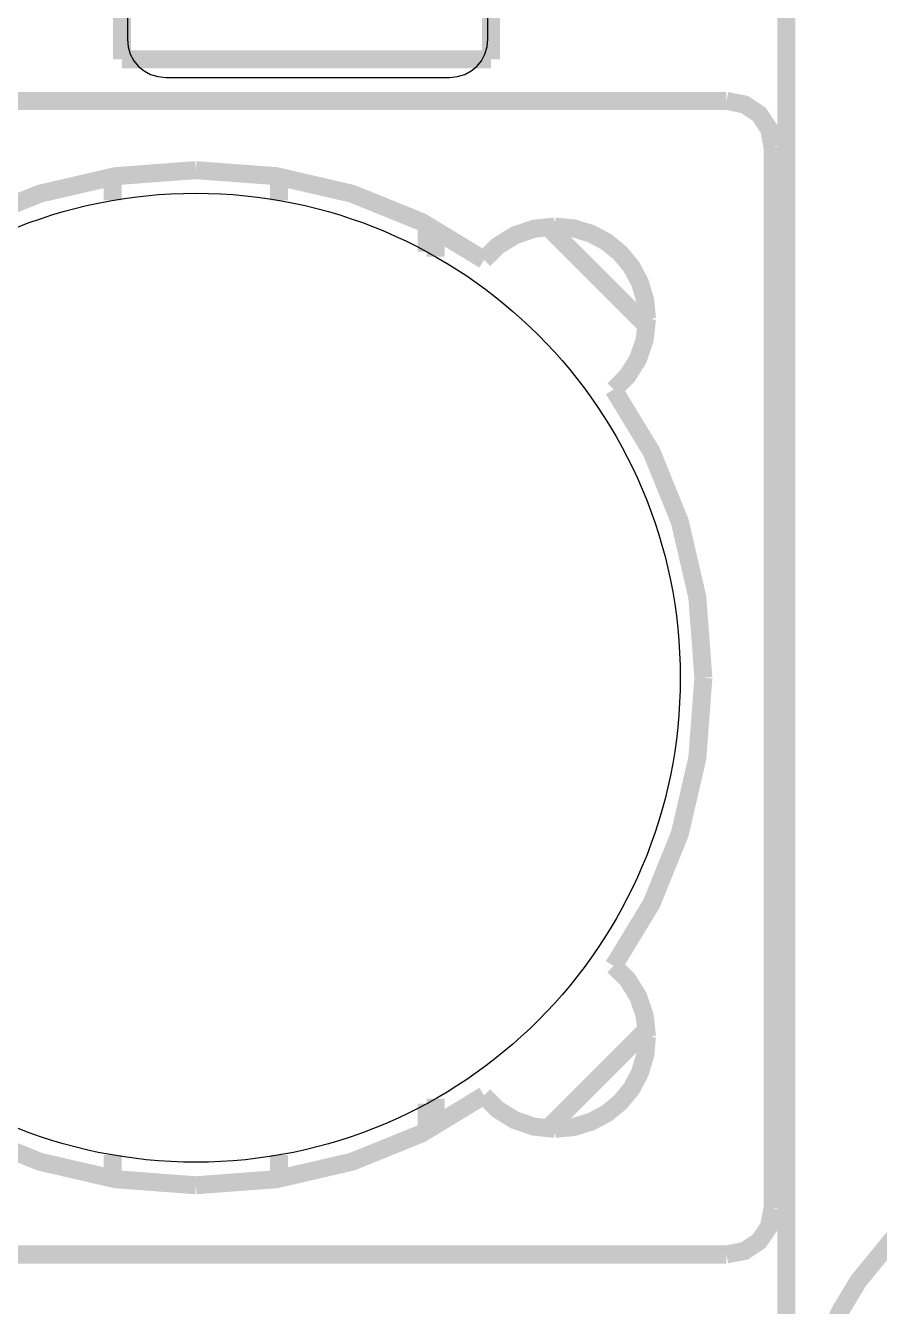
# Model space of a CAD drawing. Header units: millimetres. Extents: x 123.5 to 144.3, y 105.4 to 121.6.
# Drawn here: x 129.799 to 130.424, y 114.152 to 115.089 of the extents above; entities that cross this region are included whole.
import ezdxf

# ---------------------------------------------------------------- set-up
doc = ezdxf.new("R2010")
doc.units = ezdxf.units.MM
doc.layers.add('DESC', color=250, linetype='Continuous')

# ---------------------------------------------------------------- blocks, each defined once
blk = doc.blocks.new('muflai2c')
at = {"const_width": 0.008}
for points in [[(147.74408, 111.60714), (147.74408, 111.85281)], [(147.90786, 111.60714), (147.90786, 111.85281), (147.74408, 111.85281)], [(147.74408, 111.60714), (147.74408, 111.85281)], [(147.90786, 111.60714), (147.90786, 111.85281), (147.74408, 111.85281)], [(147.74408, 111.60714), (147.74408, 111.85281)], [(147.90786, 111.60714), (147.90786, 111.85281), (147.74408, 111.85281)], [(148.03889, 111.82415), (148.03889, 110.39108)], [(148.03889, 111.82415), (148.03889, 110.39108)], [(148.03889, 111.82415), (148.03889, 110.39108)], [(147.90786, 111.60714), (147.74408, 111.60714)], [(147.90786, 111.60714), (147.74408, 111.60714)], [(147.90786, 111.60714), (147.74408, 111.60714)], [(148.01227, 111.58872), (147.54141, 111.58872)], [(148.01227, 111.58872), (147.54141, 111.58872)], [(148.01227, 111.58872), (147.54141, 111.58872)], [(148.01227, 111.58872), (148.02033, 111.58714), (148.02683, 111.5828), (148.03117, 111.5763), (148.03275, 111.56824)], [(148.01227, 111.58872), (148.02033, 111.58714), (148.02683, 111.5828), (148.03117, 111.5763), (148.03275, 111.56824)], [(148.01227, 111.58872), (148.02033, 111.58714), (148.02683, 111.5828), (148.03117, 111.5763), (148.03275, 111.56824)], [(148.03275, 111.09738), (148.03275, 111.56824)], [(148.03275, 111.09738), (148.03275, 111.56824)], [(148.03275, 111.09738), (148.03275, 111.56824)], [(147.77684, 111.55801), (147.74119, 111.55534), (147.70763, 111.54757), (147.67671, 111.53506), (147.64896, 111.51818)], [(147.77684, 111.55801), (147.74119, 111.55534), (147.70763, 111.54757), (147.67671, 111.53506), (147.64896, 111.51818)], [(147.77684, 111.55801), (147.74119, 111.55534), (147.70763, 111.54757), (147.67671, 111.53506), (147.64896, 111.51818)], [(147.77684, 111.55801), (147.81249, 111.55534), (147.84605, 111.54757), (147.87697, 111.53506), (147.90472, 111.51818)], [(147.77684, 111.55801), (147.81249, 111.55534), (147.84605, 111.54757), (147.87697, 111.53506), (147.90472, 111.51818)], [(147.77684, 111.55801), (147.81249, 111.55534), (147.84605, 111.54757), (147.87697, 111.53506), (147.90472, 111.51818)], [(147.73999, 111.55497), (147.73999, 111.54459)], [(147.73999, 111.55497), (147.73999, 111.54459)], [(147.73999, 111.55497), (147.73999, 111.54459)], [(147.81369, 111.54459), (147.81369, 111.55497)], [(147.81369, 111.54459), (147.81369, 111.55497)], [(147.81369, 111.54459), (147.81369, 111.55497)], [(147.8792, 111.52183), (147.8792, 111.5334)], [(147.8792, 111.52183), (147.8792, 111.5334)], [(147.8792, 111.52183), (147.8792, 111.5334)], [(147.8833, 111.51956), (147.8833, 111.53126)], [(147.8833, 111.51956), (147.8833, 111.53126)], [(147.8833, 111.51956), (147.8833, 111.53126)], [(147.93608, 111.53299), (147.92678, 111.53198), (147.91829, 111.52906), (147.91083, 111.52442), (147.90462, 111.51826)], [(147.93608, 111.53299), (147.92678, 111.53198), (147.91829, 111.52906), (147.91083, 111.52442), (147.90462, 111.51826)], [(147.93608, 111.53299), (147.92678, 111.53198), (147.91829, 111.52906), (147.91083, 111.52442), (147.90462, 111.51826)], [(147.93299, 111.53288), (147.97691, 111.48896)], [(147.93299, 111.53288), (147.97691, 111.48896)], [(147.93299, 111.53288), (147.97691, 111.48896)], [(147.93608, 111.53299), (147.94445, 111.53218), (147.95219, 111.52983), (147.95916, 111.52611), (147.96519, 111.52116), (147.97014, 111.51512), (147.97386, 111.50816), (147.97621, 111.50042), (147.97702, 111.49205)], [(147.93608, 111.53299), (147.94445, 111.53218), (147.95219, 111.52983), (147.95916, 111.52611), (147.96519, 111.52116), (147.97014, 111.51512), (147.97386, 111.50816), (147.97621, 111.50042), (147.97702, 111.49205)], [(147.93608, 111.53299), (147.94445, 111.53218), (147.95219, 111.52983), (147.95916, 111.52611), (147.96519, 111.52116), (147.97014, 111.51512), (147.97386, 111.50816), (147.97621, 111.50042), (147.97702, 111.49205)], [(147.96229, 111.46059), (147.96846, 111.4668), (147.97309, 111.47426), (147.97601, 111.48275), (147.97702, 111.49205)], [(147.96229, 111.46059), (147.96846, 111.4668), (147.97309, 111.47426), (147.97601, 111.48275), (147.97702, 111.49205)], [(147.96229, 111.46059), (147.96846, 111.4668), (147.97309, 111.47426), (147.97601, 111.48275), (147.97702, 111.49205)], [(147.96221, 111.46069), (147.97909, 111.43294), (147.9916, 111.40202), (147.99937, 111.36846), (148.00204, 111.33281)], [(147.96221, 111.46069), (147.97909, 111.43294), (147.9916, 111.40202), (147.99937, 111.36846), (148.00204, 111.33281)], [(147.96221, 111.46069), (147.97909, 111.43294), (147.9916, 111.40202), (147.99937, 111.36846), (148.00204, 111.33281)], [(147.96221, 111.20493), (147.97909, 111.23268), (147.9916, 111.2636), (147.99937, 111.29716), (148.00204, 111.33281)], [(147.96221, 111.20493), (147.97909, 111.23268), (147.9916, 111.2636), (147.99937, 111.29716), (148.00204, 111.33281)], [(147.96221, 111.20493), (147.97909, 111.23268), (147.9916, 111.2636), (147.99937, 111.29716), (148.00204, 111.33281)], [(147.96229, 111.20503), (147.96846, 111.19882), (147.97309, 111.19136), (147.97601, 111.18287), (147.97702, 111.17357)], [(147.96229, 111.20503), (147.96846, 111.19882), (147.97309, 111.19136), (147.97601, 111.18287), (147.97702, 111.17357)], [(147.96229, 111.20503), (147.96846, 111.19882), (147.97309, 111.19136), (147.97601, 111.18287), (147.97702, 111.17357)], [(147.97691, 111.17666), (147.93299, 111.13274)], [(147.97691, 111.17666), (147.93299, 111.13274)], [(147.97691, 111.17666), (147.93299, 111.13274)], [(147.93608, 111.13263), (147.94445, 111.13344), (147.95219, 111.13579), (147.95916, 111.13951), (147.96519, 111.14446), (147.97014, 111.1505), (147.97386, 111.15746), (147.97621, 111.1652), (147.97702, 111.17357)], [(147.93608, 111.13263), (147.94445, 111.13344), (147.95219, 111.13579), (147.95916, 111.13951), (147.96519, 111.14446), (147.97014, 111.1505), (147.97386, 111.15746), (147.97621, 111.1652), (147.97702, 111.17357)], [(147.93608, 111.13263), (147.94445, 111.13344), (147.95219, 111.13579), (147.95916, 111.13951), (147.96519, 111.14446), (147.97014, 111.1505), (147.97386, 111.15746), (147.97621, 111.1652), (147.97702, 111.17357)], [(147.77684, 111.10761), (147.74119, 111.11028), (147.70763, 111.11805), (147.67671, 111.13056), (147.64896, 111.14744)], [(147.77684, 111.10761), (147.74119, 111.11028), (147.70763, 111.11805), (147.67671, 111.13056), (147.64896, 111.14744)], [(147.77684, 111.10761), (147.74119, 111.11028), (147.70763, 111.11805), (147.67671, 111.13056), (147.64896, 111.14744)], [(147.77684, 111.10761), (147.81249, 111.11028), (147.84605, 111.11805), (147.87697, 111.13056), (147.90472, 111.14744)], [(147.77684, 111.10761), (147.81249, 111.11028), (147.84605, 111.11805), (147.87697, 111.13056), (147.90472, 111.14744)], [(147.77684, 111.10761), (147.81249, 111.11028), (147.84605, 111.11805), (147.87697, 111.13056), (147.90472, 111.14744)], [(147.93608, 111.13263), (147.92678, 111.13364), (147.91829, 111.13656), (147.91083, 111.14119), (147.90462, 111.14736)], [(147.93608, 111.13263), (147.92678, 111.13364), (147.91829, 111.13656), (147.91083, 111.14119), (147.90462, 111.14736)], [(147.93608, 111.13263), (147.92678, 111.13364), (147.91829, 111.13656), (147.91083, 111.14119), (147.90462, 111.14736)], [(147.8792, 111.13222), (147.8792, 111.14379)], [(147.8792, 111.13222), (147.8792, 111.14379)], [(147.8792, 111.13222), (147.8792, 111.14379)], [(147.8833, 111.13436), (147.8833, 111.14606)], [(147.8833, 111.13436), (147.8833, 111.14606)], [(147.8833, 111.13436), (147.8833, 111.14606)], [(148.04391, 110.97496), (148.04472, 110.99159), (148.04709, 111.00767), (148.05096, 111.02315), (148.05625, 111.03793), (148.06289, 111.05195), (148.07081, 111.06513), (148.09016, 111.08871), (148.11373, 111.10806), (148.12692, 111.11598), (148.14094, 111.12262), (148.15572, 111.12791), (148.1712, 111.13178), (148.18728, 111.13415), (148.20391, 111.13496)], [(148.04391, 110.97496), (148.04472, 110.99159), (148.04709, 111.00767), (148.05096, 111.02315), (148.05625, 111.03793), (148.06289, 111.05195), (148.07081, 111.06513), (148.09016, 111.08871), (148.11373, 111.10806), (148.12692, 111.11598), (148.14094, 111.12262), (148.15572, 111.12791), (148.1712, 111.13178), (148.18728, 111.13415), (148.20391, 111.13496)], [(148.04391, 110.97496), (148.04472, 110.99159), (148.04709, 111.00767), (148.05096, 111.02315), (148.05625, 111.03793), (148.06289, 111.05195), (148.07081, 111.06513), (148.09016, 111.08871), (148.11373, 111.10806), (148.12692, 111.11598), (148.14094, 111.12262), (148.15572, 111.12791), (148.1712, 111.13178), (148.18728, 111.13415), (148.20391, 111.13496)], [(147.73999, 111.12103), (147.73999, 111.11065)], [(147.73999, 111.12103), (147.73999, 111.11065)], [(147.73999, 111.12103), (147.73999, 111.11065)], [(147.81369, 111.11065), (147.81369, 111.12103)], [(147.81369, 111.11065), (147.81369, 111.12103)], [(147.81369, 111.11065), (147.81369, 111.12103)], [(148.01227, 111.0769), (148.02033, 111.07848), (148.02683, 111.08282), (148.03117, 111.08932), (148.03275, 111.09738)], [(148.01227, 111.0769), (148.02033, 111.07848), (148.02683, 111.08282), (148.03117, 111.08932), (148.03275, 111.09738)], [(148.01227, 111.0769), (148.02033, 111.07848), (148.02683, 111.08282), (148.03117, 111.08932), (148.03275, 111.09738)], [(147.54141, 111.0769), (148.01227, 111.0769)], [(147.54141, 111.0769), (148.01227, 111.0769)], [(147.54141, 111.0769), (148.01227, 111.0769)]]:
    blk.add_lwpolyline(points, dxfattribs=at)
blk.add_lwpolyline([(147.74645, 111.83215), (147.74645, 111.61615), (147.74678, 111.61267), (147.74776, 111.60946), (147.7493, 111.60657), (147.75136, 111.60406), (147.75387, 111.60201), (147.75676, 111.60046), (147.75997, 111.59949), (147.76345, 111.59915), (147.88945, 111.59915), (147.89292, 111.59949), (147.89614, 111.60046), (147.89903, 111.60201), (147.90153, 111.60406), (147.90359, 111.60657), (147.90514, 111.60946), (147.90611, 111.61267), (147.90645, 111.61615), (147.90645, 111.61615), (147.90645, 111.83215)])
blk.add_circle((147.77684, 111.33281), 0.21496)
blk.add_circle((147.77684, 111.33281), 0.21496)
blk.add_circle((147.77684, 111.33281), 0.21496)

msp = doc.modelspace()

# ---------------------------------------------------------------- block references
at = {"layer": 'DESC', "xscale": 1.65, "yscale": 1.65, "zscale": 1.65}
msp.add_blockref('muflai2c', (-113.90779, -69.08723), dxfattribs=at)

doc.saveas('drawing.dxf')
